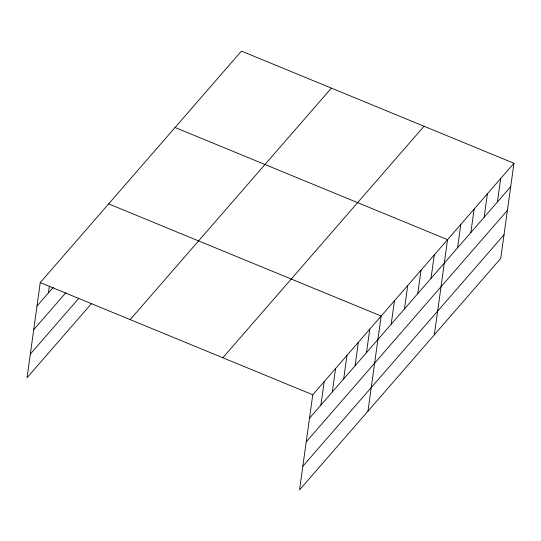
<?xml version="1.0" encoding="UTF-8"?>
<svg xmlns="http://www.w3.org/2000/svg" width="541" height="541" viewBox="0 0 541 541"><rect width="100%" height="100%" fill="white"/><g stroke="black" fill="none" stroke-linecap="round" stroke-linejoin="round"><path stroke-width="0.81" d="M513.95 163.26L312.759 394.768L299.558 489.903L500.75 258.395L513.95 163.26L241.442 51.097L40.25 282.605L27.05 377.74L91.652 303.4M48.399 292.924L49.326 286.23M320.908 405.094L324.16 381.648M332.309 391.975L335.562 368.529M343.704 378.856L346.957 355.41M355.106 365.736L358.358 342.291M366.507 352.617L369.76 329.171M367.961 411.194L381.162 316.052L108.66 203.889M391.19 324.215L394.443 300.776M404.465 308.938L407.718 285.499M417.747 293.662L420.999 270.216M431.021 278.378L434.274 254.939M434.355 334.798L447.556 239.656L175.047 127.493M457.585 247.819L460.837 224.38M470.859 232.542L474.112 209.096M484.141 217.259L487.394 193.82M497.416 201.982L500.668 178.537M36.998 306.044L53.288 287.305M33.718 329.706L65.745 292.85M30.33 354.078L78.648 298.483M130.178 319.616L331.369 88.109M222.831 357.757L424.022 126.242M309.506 418.213L510.697 186.699M306.22 441.869L507.417 210.361M302.838 466.247L504.029 234.74M40.25 282.605L312.759 394.768"/></g></svg>
